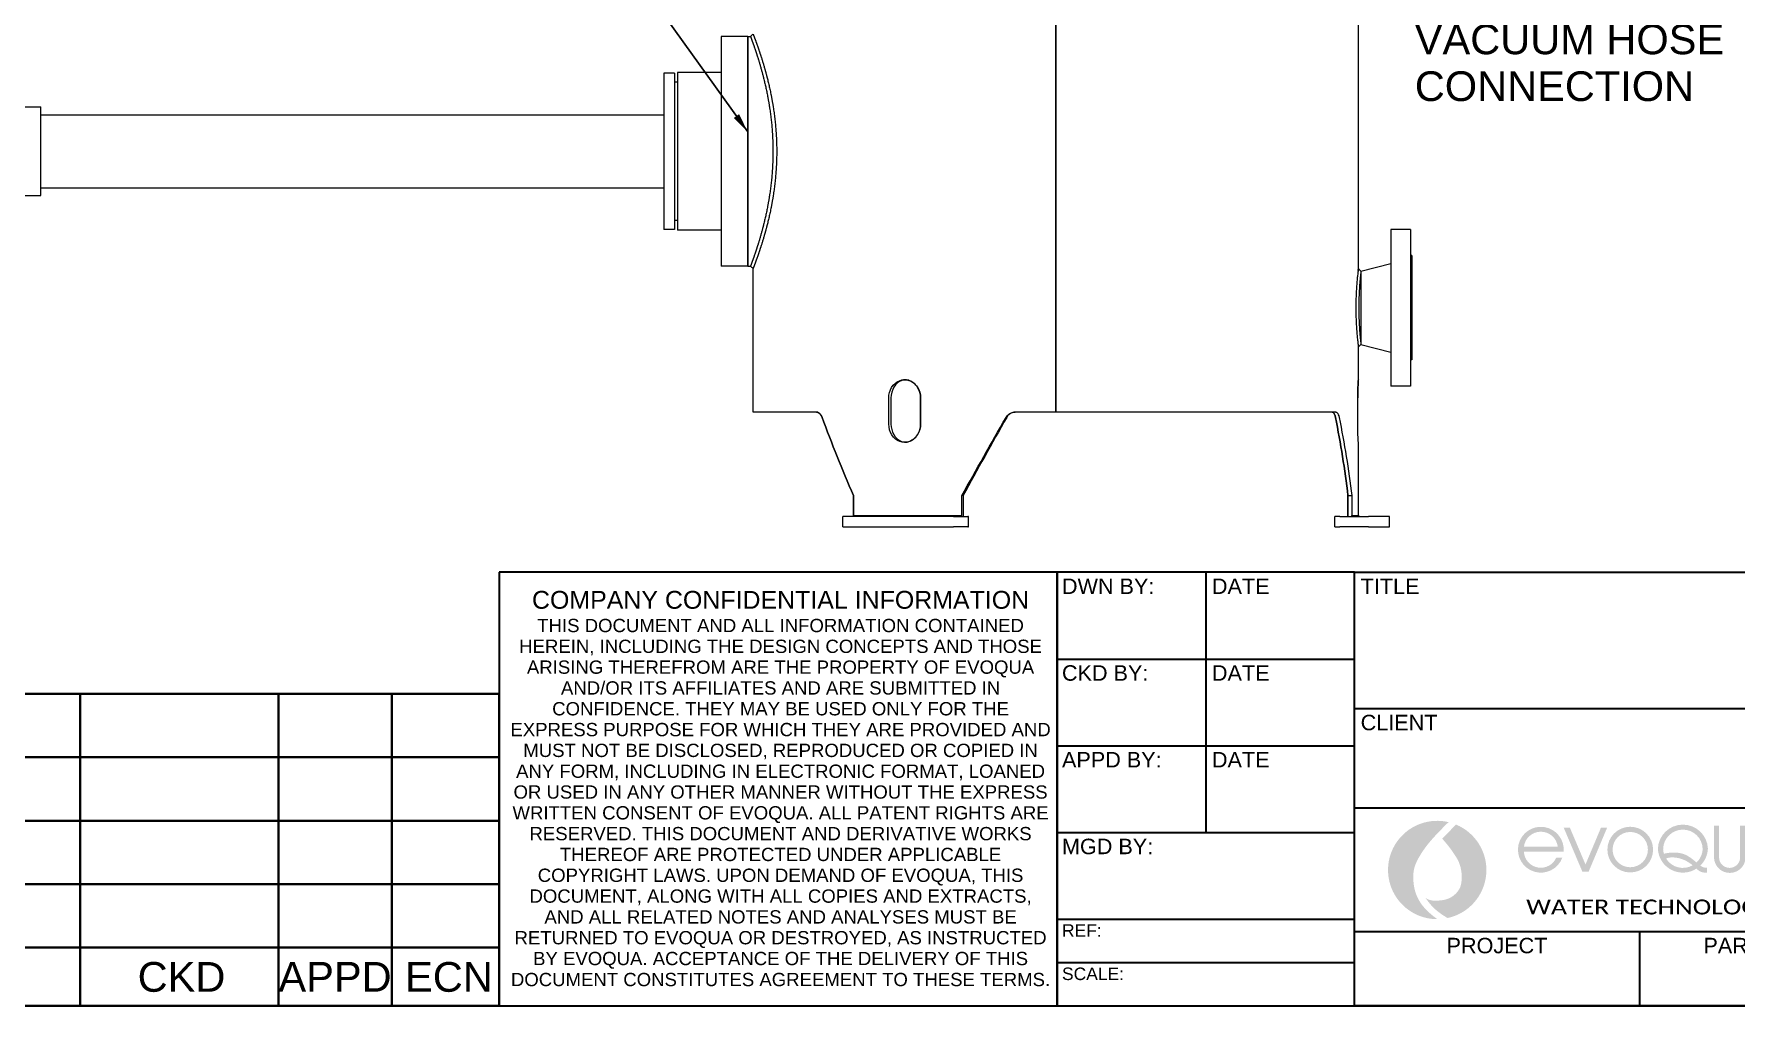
# Model space of a CAD drawing. Header units: inches. Extents: x 12 to 318, y 5 to 204.
# Drawn here: x 194.4 to 276, y 4.7 to 51.3 of the extents above; entities that cross this region are included whole.
import ezdxf
from ezdxf.enums import TextEntityAlignment as Align

# ---------------------------------------------------------------- set-up
doc = ezdxf.new("R2010")
doc.units = ezdxf.units.IN
doc.header["$LTSCALE"] = 9.5
doc.header["$MEASUREMENT"] = 0
doc.layers.get('0').update_dxf_attribs({"lineweight": 25})
for name, color, linetype, lineweight in [('Border', 7, 'Continuous', 35), ('Hatch', 7, 'Continuous', 18), ('Symbol', 7, 'Continuous', 25), ('Symbol (ANSI)', 7, 'Continuous', 25), ('Title', 7, 'Continuous', 35), ('Visible', 7, 'Continuous', 18)]:
    doc.layers.add(name, color=color, linetype=linetype, lineweight=lineweight)
doc.styles.add('MEMCOR Medium', font='arial.ttf')
doc.styles.get("Standard").update_dxf_attribs({"font": 'arial.ttf'})
doc.styles.add('Standard A-B-C', font='arial.ttf')
doc.styles.add('Standard D-E', font='arial.ttf')
doc.dimstyles.new('in [mm] D-E NeptuneBenson$7', dxfattribs={"dimscale": 9.5, "dimtxt": 0.1500000059604645, "dimasz": 0.09842519462108612, "dimexe": 0.125, "dimexo": 0.063, "dimgap": 0.03149606299212598, "dimtad": 0, "dimtih": 1, "dimtoh": 1, "dimdec": 4, "dimzin": 3, "dimdsep": 46, "dimlunit": 5, "dimtxsty": 'Standard D-E', "dimcen": 0.09, "dimdle": 0.3937007874015748, "dimclrd": 256, "dimclre": 256, "dimclrt": 256, "dimadec": 1, "dimazin": 1, "dimtfac": 1, "dimtofl": 0, "dimtmove": 0, "dimatfit": 3, "dimfxl": 1, "dimfrac": 1, "dimtolj": 1, "dimtzin": 4, "dimlwd": -1, "dimlwe": -1, "dimarcsym": 0})

# ---------------------------------------------------------------- blocks, each defined once
blk = doc.blocks.new('Borders 22x34_D')
at = {"layer": 'Border'}
blk.add_line((1.25, 0.4999999999999998), (33.5, 0.4999999999999999), dxfattribs=at)
blk = doc.blocks.new('Title Blocks D-E')
at = {"layer": 'Hatch'}
h = blk.add_hatch(color=256, dxfattribs=at)
edge = h.paths.add_edge_path()
edge.add_arc((19.98189101367876, 9.943906092784042), 0.2480719103066371, 76.67904422196989, 270.1894755167525)
edge.add_spline(control_points=[(19.98271137895041, 9.695835538940974), (19.95345309105183, 9.716895074018595), (19.90706101172811, 9.757582681646385), (19.87700493049096, 9.809075822364122), (19.86340140199017, 9.859645821546861), (19.85905807307129, 9.913599619973075), (19.86446310478937, 9.954909505000881), (19.8816433844362, 9.996605463722519), (19.91586083952322, 10.05094746716277), (19.94824109578481, 10.09215870240479), (19.99280924253348, 10.13969271243175), (20.03904818574205, 10.18530354588766)], knot_values=[1, 1, 1, 1, 1, 2, 3, 4, 5, 6, 7, 8, 9, 9, 9, 9, 9], degree=4, periodic=0)
h = blk.add_hatch(color=256, dxfattribs=at)
edge = h.paths.add_edge_path()
edge.add_line((20.07652725733046, 10.17321735301929), (20.00727756033102, 10.10174476056733))
edge.add_spline(control_points=[(20.00727756033102, 10.10174476056733), (20.03914590152676, 10.06589463365678), (20.06205326464902, 10.03231709591344), (20.07977724453722, 10.00633734431644), (20.09291840155609, 9.982728954174325), (20.10645438168407, 9.938139373098876), (20.10645438168407, 9.885254681356948), (20.0973312580813, 9.844655972069827), (20.06500654201578, 9.813293603220147), (20.03456712345327, 9.793429472069839), (19.98866453348985, 9.788065841916373), (19.94298954232558, 9.788065841916373), (19.92328802309256, 9.80336153764499)], knot_values=[1, 1, 1, 1, 1, 2, 3, 4, 5, 6, 7, 8, 9, 10, 10, 10, 10, 10], degree=4, periodic=0)
edge.add_spline(control_points=[(19.92328802309256, 9.80336153764499), (19.94541699423018, 9.76971769391496), (19.96808223500112, 9.745075690320038), (19.99617440364807, 9.723795472653753), (20.03456712345327, 9.701491365215341)], knot_values=[1, 1, 1, 1, 1, 2, 2, 2, 2, 2], degree=4, periodic=0)
edge.add_arc((19.98189101367876, 9.943906092784042), 0.248071910306636, 282.2596405573036, 427.574169988247)
h = blk.add_hatch(color=256, dxfattribs=at)
edge = h.paths.add_edge_path(flags=0)
edge.add_arc((20.50451582386743, 10.0511933714257), 0.08593673129867534, 6.776661522110381, 173.2233384778896)
edge.add_line((20.41917947616973, 10.06133386194242), (20.58985217156513, 10.06133386194242))
edge = h.paths.add_edge_path()
edge.add_arc((20.50465952519584, 10.04614204808804), 0.1155461320437756, 354.8678353908406, 699.9288679324424)
edge.add_line((20.61318822665002, 10.00648817575572), (20.58256276585194, 10.00648817575572))
edge.add_arc((20.50435126089575, 10.04054076796844), 0.0853030980909805, 183.1818174345895, 336.47212022216326, ccw=False)
edge.add_line((20.41917966361967, 10.035806049248), (20.61974243338927, 10.035806049248))
blk.add_hatch(color=256, dxfattribs=at).paths.add_polyline_path([(20.83882920677774, 10.1574384630601), (20.74579721742829, 9.936036758994819), (20.71370478699376, 9.936036758994819), (20.61974243338927, 10.1574384630601), (20.65090274812042, 10.1574384630601), (20.72975100221102, 9.971649823795975), (20.80781854366126, 10.1574384630601)])
h = blk.add_hatch(color=256, dxfattribs=at)
edge = h.paths.add_edge_path(flags=0)
edge.add_arc((20.95540742271109, 10.04673761102746), 0.08898218991667346, 0, 360)
edge = h.paths.add_edge_path()
edge.add_arc((20.95540742271109, 10.04673761102746), 0.1152627050413219, 0, 360)
h = blk.add_hatch(color=256, dxfattribs=at)
edge = h.paths.add_edge_path(flags=0)
edge.add_spline(control_points=[(21.28965365755471, 9.98179292378984), (21.28703241586095, 9.983963055464308), (21.27929868501237, 9.99042403830512), (21.26621666323003, 10.00148305775575), (21.24874244271965, 10.01314764377143), (21.21811683598544, 10.03074535794635), (21.17310424011757, 10.03358443398824), (21.14717791512313, 10.03074535794635), (21.12528978030135, 10.02579253233809)], knot_values=[-5.52597164909316, -5.52597164909316, -5.52597164909316, -5.52597164909316, -5.52597164909316, -5, -4, -3, -2, -1, -1, -1, -1, -1], degree=4, periodic=0)
edge.add_arc((21.2209285947543, 10.05406190907489), 0.09972933616068584, 182.5887102984282, 196.466876723726, ccw=False)
edge.add_arc((21.22092859475428, 10.04792371726015), 0.09964095679554646, 0.9395147463749254, 179.0604852533602, ccw=False)
edge.add_arc((21.2209285947543, 10.05406190907489), 0.09972933616068579, 313.56015868189434, 357.4112897013063, ccw=False)
edge = h.paths.add_edge_path(flags=0)
edge.add_spline(control_points=[(21.13623384771224, 10.00140509266396), (21.14717791512313, 10.00653126271307), (21.16403102746299, 10.00775959704101), (21.18778228260108, 10.00775959704101), (21.22362858241822, 9.997574353673063), (21.24871627221788, 9.983693987986738), (21.26100620248021, 9.974763794409442), (21.26795225583187, 9.96919300850959), (21.27019188039856, 9.967349342635039)], knot_values=[-5.475496917830196, -5.475496917830196, -5.475496917830196, -5.475496917830196, -5.475496917830196, -4.475496917830196, -3.475496917830196, -2.475496917830196, -1.475496917830196, -1, -1, -1, -1, -1], degree=4, periodic=0)
edge.add_arc((21.2209285947543, 10.05406190907489), 0.09972933616068583, 211.8702374822789, 299.6018442750251, ccw=False)
edge = h.paths.add_edge_path()
edge.add_line((21.34298238841649, 9.955344151221507), (21.34298238841649, 9.930594838847103))
edge.add_spline(control_points=[(21.34298238841649, 9.930594838847103), (21.32558160767466, 9.930594838847103), (21.3124251213407, 9.931839985738108), (21.30160919742674, 9.939822479466438), (21.29240971520882, 9.947892082317136), (21.28922983792888, 9.950733973171527)], knot_values=[6.426385496155728, 6.426385496155728, 6.426385496155728, 6.426385496155728, 6.426385496155728, 7.426385496155728, 8, 8, 8, 8, 8], degree=4, periodic=0)
edge.add_arc((21.22080332029925, 10.05690955693937), 0.1263148562258648, 183.1672639838756, 302.80039011630686, ccw=False)
edge.add_arc((21.22092859475428, 10.04648217173905), 0.1262942701338117, 2.941242516077807, 178.4353925870931, ccw=False)
edge.add_arc((21.22080332029925, 10.05690955693937), 0.1263148562258648, 314.2285574218731, 358.2093711192952, ccw=False)
edge.add_spline(control_points=[(21.30891075433669, 9.966396999961352), (21.31059179566335, 9.965135118110556), (21.31622790101721, 9.961063967666211), (21.32196975317009, 9.957773353566468), (21.33082036812931, 9.95499168933311), (21.34298238841649, 9.955344151221507)], knot_values=[6.585199874805888, 6.585199874805888, 6.585199874805888, 6.585199874805888, 6.585199874805888, 7, 8, 8, 8, 8, 8], degree=4, periodic=0)
h = blk.add_hatch(color=256, dxfattribs=at)
edge = h.paths.add_edge_path()
edge.add_arc((21.45740204549791, 10.00880344364932), 0.0797103534870232, 180, 360)
edge.add_line((21.53711239898493, 10.00880344364932), (21.53711239898493, 10.16800607434183))
edge.add_line((21.53711239898493, 10.16800607434183), (21.50965984869046, 10.16800607434183))
edge.add_line((21.50965984869046, 10.16800607434183), (21.50965984869046, 10.00769037620621))
edge.add_arc((21.45647626523377, 10.00769037620621), 0.05318358345669146, -180, 0, ccw=False)
edge.add_line((21.40329268177708, 10.00769037620621), (21.40329268177708, 10.16800607434183))
edge.add_line((21.40329268177708, 10.16800607434183), (21.37769169201088, 10.16800607434183))
edge.add_line((21.37769169201088, 10.16800607434183), (21.37769169201088, 10.00880344364932))
at = {"layer": 'Title'}
for p, q in [((18.06458223216816, 11.4454762342088), (15.25208223216816, 11.4454762342088)), ((15.25208223216816, 11.4454762342088), (15.25208223216816, 9.257976234208797)), ((19.56458223216816, 11.4454762342088), (18.06458223216816, 11.4454762342088)), ((18.06458223216816, 11.4454762342088), (18.06458223216816, 9.257976234208797)), ((18.06458223216816, 9.257976234208797), (18.06458223216816, 11.4454762342088)), ((18.81458223216816, 11.4454762342088), (18.81458223216816, 10.1329762342088)), ((19.56458223216816, 11.4454762342088), (25.75208223216816, 11.4454762342088)), ((19.56458223216816, 9.257976234208797), (19.56458223216816, 11.4454762342088)), ((19.56458223216816, 9.257976234208797), (19.56458223216816, 11.4454762342088)), ((18.06458223216816, 11.0079762342088), (19.56458223216816, 11.0079762342088)), ((19.56458223216816, 10.7579762342088), (25.75208223216816, 10.7579762342088)), ((18.06458223216816, 10.5704762342088), (19.56458223216816, 10.5704762342088)), ((19.56458223216816, 10.2579762342088), (25.75208223216816, 10.2579762342088)), ((18.06458223216816, 10.1329762342088), (19.56458223216816, 10.1329762342088)), ((18.06458223216816, 9.695476234208797), (19.56458223216816, 9.695476234208797)), ((19.56458223216816, 9.632976234208797), (25.75208223216816, 9.632976234208797)), ((21.00208223216816, 9.632976234208797), (21.00208223216816, 9.257976234208797)), ((18.06458223216816, 9.476726234208797), (19.56458223216816, 9.476726234208797)), ((15.25208223216816, 9.257976234208797), (18.06458223216816, 9.257976234208797)), ((18.06458223216816, 9.257976234208797), (19.56458223216816, 9.257976234208797)), ((25.75208223216816, 9.257976234208797), (19.56458223216816, 9.257976234208797))]:
    blk.add_line(p, q, dxfattribs=at)
at = {"layer": 'Title', "insert": (16.67048464356042, 11.3517262342088), "char_height": 0.06000000074153809, "width": 2.725909075399083, "attachment_point": 2, "line_spacing_factor": 0.7571007013320923, "style": 'Standard A-B-C'}
blk.add_mtext('\\pxsm0.94;\\fArial|b0|i0;{\\H0.0900;COMPANY CONFIDENTIAL INFORMATION\\P}\\fArial|b0|i0;{\\H0.0670;THIS DOCUMENT AND ALL INFORMATION CONTAINED HEREIN, INCLUDING THE DESIGN CONCEPTS AND THOSE ARISING THEREFROM ARE THE PROPERTY OF EVOQUA AND/OR ITS AFFILIATES AND ARE SUBMITTED IN CONFIDENCE. THEY MAY BE USED ONLY FOR THE EXPRESS PURPOSE FOR WHICH THEY ARE PROVIDED AND MUST NOT BE DISCLOSED, REPRODUCED OR COPIED IN ANY FORM, INCLUDING IN ELECTRONIC FORMAT, LOANED OR USED IN ANY OTHER MANNER WITHOUT THE EXPRESS WRITTEN CONSENT OF EVOQUA. ALL PATENT RIGHTS ARE RESERVED. THIS DOCUMENT AND DERIVATIVE WORKS THEREOF ARE PROTECTED UNDER APPLICABLE COPYRIGHT LAWS. UPON DEMAND OF EVOQUA, THIS DOCUMENT, ALONG WITH ALL COPIES AND EXTRACTS, AND ALL RELATED NOTES AND ANALYSES MUST BE RETURNED TO EVOQUA OR DESTROYED, AS INSTRUCTED BY EVOQUA. ACCEPTANCE OF THE DELIVERY OF THIS DOCUMENT CONSTITUTES AGREEMENT TO THESE TERMS}\\fArial|b0|i0;{\\H0.0680;.}', dxfattribs=at)
at = {"layer": 'Title'}
for s, insert, char_height, attachment_point, style in [('\\fArial|b0|i0;{\\H0.0780;DWN BY:}', (18.08958223216816, 11.4142262342088), 0.07799999920401986, 1, 'Standard A-B-C'), ('\\fArial|b0|i0;{\\H0.0780;DATE}', (18.84583223216816, 11.4142262342088), 0.07799999920401986, 1, 'Standard A-B-C'), ('\\fArial|b0|i0;{\\H0.0780;TITLE}', (19.59583223216816, 11.4142262342088), 0.07799999920401986, 1, 'Standard A-B-C'), ('\\fArial|b0|i0;{\\H0.0780;CKD BY:}', (18.08958223216816, 10.9767262342088), 0.07799999920401986, 1, 'Standard A-B-C'), ('\\fArial|b0|i0;{\\H0.0780;DATE}', (18.84583223216816, 10.9767262342088), 0.07799999920401986, 1, 'Standard A-B-C'), ('\\fArial|b0|i0;{\\H0.0780;CLIENT}', (19.59583223216816, 10.7267262342088), 0.07799999920401986, 1, 'Standard A-B-C'), ('\\fArial|b0|i0;{\\H0.0780;DATE}', (18.84583223216816, 10.5392262342088), 0.07799999920401986, 1, 'Standard A-B-C'), ('\\fArial|b0|i0;{\\H0.0780;MGD BY:}', (18.08958223216816, 10.1017262342088), 0.07799999920401986, 1, 'Standard A-B-C'), ('\\fCalibri|b0|i0;\\W1.20;{\\H0.0750;WATER TECHNOLOGIES}', (21.77234922199468, 9.794773761189376), 0.07500000239357234, 3, 'Standard D-E'), ('\\fArial|b0|i0;{\\H0.0630;REF:}', (18.08958223216816, 9.670476234208797), 0.06299999755198561, 1, 'Standard A-B-C'), ('\\fArial|b0|i0;{\\H0.0780;PROJECT}', (20.28333223216816, 9.6017262342088), 0.07799999920401986, 2, 'Standard A-B-C'), ('\\fArial|b0|i0;{\\H0.0780;PART NUMBER}', (21.72083223216816, 9.6017262342088), 0.07799999920401986, 2, 'Standard A-B-C'), ('\\fArial|b0|i0;{\\H0.0630;SCALE:}', (18.08958223216816, 9.451726234208797), 0.06299999755198561, 1, 'Standard A-B-C')]:
    blk.add_mtext(s, dxfattribs=dict(at, insert=insert, char_height=char_height, attachment_point=attachment_point, style=style))
at = {"layer": 'Title', "insert": (18.08958223216816, 10.5392262342088), "char_height": 0.07799999920401986, "attachment_point": 1, "line_spacing_factor": 3.028467655181885, "style": 'Standard A-B-C'}
blk.add_mtext('\\fArial|b0|i0;{\\H0.0780;APPD BY:\\P}', dxfattribs=at)
at = {"layer": 'Title', "lineweight": 30, "flags": 63}
for tag, height, p in [('CREATION_DATE', 0.09399999783733698, (19.18958223216816, 11.1407762342088)), ('DESIGNER', 0.09399999783733698, (18.43958223216816, 11.1407762342088)), ('CHECKED_DATE', 0.09399999783733698, (19.18958223216816, 10.7032762342088)), ('CHECKED_BY', 0.09399999783733698, (18.43958223216816, 10.7032762342088)), ('ENG_APPROVED_BY', 0.09399999783733698, (18.43958223216816, 10.2657762342088)), ('ENG_APPROVAL_DATE', 0.09399999783733698, (19.18958223216816, 10.2657762342088)), ('MANAGER', 0.09399999783733698, (18.81458223216816, 9.828276234208797)), ('PROJECT', 0.1200000014830762, (20.28333223216816, 9.376776234208798)), ('PART_NUMBER', 0.1200000014830762, (21.72083223216816, 9.376776234208798)), ('@DMS_Reference', 0.1200000014830762, (23.31458223216816, 9.376776234208798)), ('Sheet_Number', 0.1200000014830762, (24.50208223216816, 9.376776234208798)), ('REVISION_NUMBER', 0.1200000014830762, (25.56458223216816, 9.376776234208798)), ('Number_of_sheets', 0.12466666970666, (25.06458223216816, 9.376776234208798))]:
    blk.add_attdef(tag, text='', height=height, dxfattribs=at).set_placement(p, align=Align.MIDDLE_CENTER)
for tag, p in [('!Reference', (18.87708223216816, 9.526726234208796)), ('Scale_1', (18.87708223216816, 9.307976234208798))]:
    blk.add_attdef(tag, text='', height=0.07799999920401986, dxfattribs=at).set_placement(p, align=Align.BOTTOM_CENTER)
blk = doc.blocks.new('REVISION HISTORY')
at = {"layer": 'Symbol', "lineweight": 40}
for p, q in [((12.0175707732559, 2.074655538904385), (22.81200683154063, 2.074655538904385)), ((20.69859214072695, 2.074655538904385), (20.69859214072695, 0.7941311077808768)), ((21.69859214072695, 2.074655538904385), (21.69859214072695, 0.7941311077808768)), ((22.26943821399773, 2.074655538904385), (22.26943821399773, 0.7941311077808768)), ((22.81200683154063, 2.074655538904385), (22.81200683154063, 0.7941311077808768)), ((12.0175707732559, 1.754524431123508), (22.81200683154063, 1.754524431123508)), ((12.0175707732559, 1.434393323342631), (22.81200683154063, 1.434393323342631)), ((12.0175707732559, 1.114262215561754), (22.81200683154063, 1.114262215561754)), ((12.0175707732559, 0.7941311077808768), (22.81200683154063, 0.7941311077808768)), ((20.69859214072695, 0.4999999999999998), (20.69859214072695, 0.7941311077808768)), ((21.69859214072695, 0.4999999999999998), (21.69859214072695, 0.7941311077808768)), ((22.26943821399773, 0.4999999999999998), (22.26943821399773, 0.7941311077808768)), ((22.81200683154063, 0.4999999999999998), (22.81200683154063, 0.7941311077808768)), ((12.0175707732559, 0.4999999999999998), (22.81200683154063, 0.4999999999999998))]:
    blk.add_line(p, q, dxfattribs=at)
at = {"layer": 'Symbol', "char_height": 0.1500000047871447, "attachment_point": 7, "style": 'MEMCOR Medium'}
for s, insert in [('CKD', (20.98822786025928, 0.5694931424802211)), ('APPD', (21.69835214010489, 0.572065551496866)), ('ECN', (22.33683825909716, 0.5694931424802211))]:
    blk.add_mtext(s, dxfattribs=dict(at, insert=insert))

msp = doc.modelspace()

# ---------------------------------------------------------------- linework, layer by layer
at = {"layer": 'Visible'}
for p, q in [((257.869596606765, 40.08089050553316), (257.869596606765, 82.31631321412537)), ((243.3695953414058, 33.20631321412429), (243.3695953414058, 57.56631321412507)), ((243.3695978721332, 57.56631321412508), (243.3695978721332, 33.20631321412429)), ((227.3383466067653, 51.20631321412436), (227.3383466067653, 40.20631321412438)), ((228.6195966067653, 51.20631321412436), (227.3383466067653, 51.20631321412436)), ((228.6195966067653, 40.20631321412436), (228.6195966067653, 51.20631321412429)), ((228.6195966067653, 51.20631321412429), (228.7485691902513, 51.20631321412429)), ((228.6195966067653, 51.20631321412436), (228.6195966067653, 40.20631321412438)), ((224.6020966067653, 49.45081321412437), (224.6020966067653, 41.96181321412437)), ((225.1020966067653, 49.45081321412437), (224.6020966067653, 49.45081321412437)), ((225.1020966067653, 49.45081321412437), (225.1020966067653, 41.96181321412437)), ((225.2445966067653, 49.01881321412436), (225.1020966067653, 49.01881321412436)), ((225.2445966067653, 49.48756321412437), (225.2445966067653, 41.92506321412437)), ((227.3383466067653, 49.48756321412437), (225.2445966067653, 49.48756321412437)), ((193.6820966067653, 47.83131321412436), (194.7445966067653, 47.83131321412436)), ((194.7445966067653, 43.58131321412438), (194.7445966067653, 47.83131321412436)), ((194.7445966067653, 47.45631321412437), (224.6020966067654, 47.45631321412437)), ((193.6820966067653, 43.58131321412437), (194.7445966067653, 43.58131321412437)), ((194.7445966067653, 43.95631321412438), (224.6020966067654, 43.95631321412438)), ((225.1020966067653, 41.96181321412438), (224.6020966067653, 41.96181321412438)), ((225.2445966067653, 42.39381321412437), (225.1020966067653, 42.39381321412437)), ((227.3383466067653, 41.92506321412437), (225.2445966067653, 41.92506321412437)), ((259.4320966067652, 41.95631321412448), (259.4320966067653, 34.45631321412451)), ((260.3720966067652, 41.95631321412449), (259.4320966067652, 41.95631321412448)), ((260.3720966067652, 41.95631321412449), (260.3720966067653, 34.45631321412452)), ((228.6195966067653, 40.20631321412438), (227.3383466067653, 40.20631321412438)), ((228.6195966067653, 40.20631321412436), (228.7485691902514, 40.20631321412436)), ((228.8695966067653, 33.20631321412417), (228.8695966067653, 40.08539606241241)), ((257.9942074610447, 39.95973006965229), (259.4320966067652, 40.33131321412449)), ((260.4320966067652, 40.70631321412449), (260.3720966067652, 40.70631321412449)), ((260.4320966067652, 40.70631321412449), (260.4320966067652, 35.70631321412452)), ((257.9809854956542, 39.84214408045386), (257.9809854956543, 36.57048234779481)), ((257.869596606765, 34.7613130829615), (257.869596606765, 36.33173592271621)), ((257.9942074610447, 36.45289635859668), (259.4320966067652, 36.08131321412451)), ((260.4320966067652, 35.70631321412452), (260.3720966067652, 35.70631321412452)), ((260.3720966067652, 34.45631321412452), (259.4320966067652, 34.45631321412451)), ((235.373908506143, 32.63631321412419), (235.373908506143, 33.88631321412422)), ((235.4773010382462, 33.88631321412423), (235.4773010382462, 32.63631321412419)), ((236.897769958232, 32.63631321412378), (236.897769958232, 33.88631321412425)), ((236.8985577079536, 33.88631321412424), (236.8985577079537, 32.63631321412424)), ((257.8428902357335, 32.63631321412441), (257.8428902357335, 33.8863132141244)), ((231.9047977769558, 33.20631321412419), (228.8695966067653, 33.20631321412417)), ((243.3695953414058, 33.20631321412429), (241.4214276908672, 33.20631321412427)), ((243.3695953468147, 33.20631321412424), (243.3695978721332, 33.20631321412424)), ((256.7888082214418, 33.20631321412442), (243.3695978721332, 33.20631321412429)), ((257.869596606765, 28.25631321412473), (257.869596606765, 31.76131334528733)), ((233.6823347089386, 28.25048049468055), (233.6823347089386, 29.20631321412419)), ((233.6829897318377, 29.20631321412419), (233.6823347089386, 29.20631321412419)), ((233.6829897318441, 29.20631321412417), (233.6829897318441, 28.25146133454042)), ((238.9339625377112, 29.20631321412422), (238.8758537787909, 29.20631321412421)), ((238.8758537787909, 28.20631321412421), (238.8758537787909, 29.20631321412421)), ((238.9339625377112, 29.20631321412422), (238.9339625377112, 28.20631321412421)), ((257.372806405486, 29.2063132141244), (257.372806405486, 28.20631321412439)), ((257.3730032089531, 28.20631321412439), (257.3730032089531, 29.2063132141244)), ((257.3730032089531, 29.2063132141244), (257.5564539470624, 29.2063132141244)), ((257.5564539470624, 29.2063132141244), (257.5564539470624, 28.20631321412439)), ((233.4131876531912, 28.20631321412436), (233.1754781365015, 28.20631321412436)), ((233.1754781365015, 27.70631321412436), (233.1754781365015, 28.20631321412436)), ((237.6043498311647, 28.20631321412436), (233.4131876531912, 28.20631321412436)), ((233.6862299062715, 28.25631321412442), (233.6528389866146, 28.2063132141244)), ((233.6862299062715, 28.25631321412441), (238.8645261350865, 28.25631321412441)), ((238.4721115063705, 28.20631321412436), (237.6043498311647, 28.20631321412436)), ((238.4721115063705, 28.20631321412436), (238.8745423385669, 28.20631321412436)), ((238.8489914093221, 28.20631321412438), (238.8645261350865, 28.2563132141244)), ((238.8645261350865, 28.2563132141244), (238.8645261350865, 28.20631321412447)), ((238.8758537787909, 28.2063132141242), (238.8745423385669, 28.2063132141242)), ((238.8778743289746, 28.2063132141242), (238.8758537787909, 28.2063132141242)), ((238.8778743290432, 28.20631321412436), (239.1581108866635, 28.20631321412435)), ((239.1916045357173, 28.20631321412435), (239.1581108866635, 28.20631321412435)), ((239.1916045357173, 27.70631321412435), (239.1916045357173, 28.20631321412435)), ((256.9887204696839, 28.20631321412438), (256.7387204696838, 28.20631321412438)), ((256.7387204696839, 27.70631321412439), (256.7387204696839, 28.20631321412438)), ((256.9887204696839, 28.20631321412438), (258.3607192302705, 28.2063132141244)), ((257.5580337789454, 28.25631321412461), (257.6069594243667, 28.20631321412451)), ((257.5580337789454, 28.20631321412451), (257.5580337789454, 28.25631321412461)), ((257.5580337789455, 28.25631321412461), (257.8695966067651, 28.25631321412462)), ((257.869596606765, 28.25631321412462), (257.919596606765, 28.20631321412452)), ((259.0912523359484, 28.2063132141244), (258.3607192302704, 28.2063132141244)), ((259.368720469683, 28.20631321412441), (259.0912523359484, 28.2063132141244)), ((259.368720469683, 27.70631321412441), (259.368720469683, 28.20631321412441)), ((233.1754781365015, 27.70631321412436), (233.4131876531912, 27.70631321412436)), ((233.4131876531912, 27.70631321412436), (237.6043498311647, 27.70631321412437)), ((237.6043498311647, 27.70631321412437), (238.4721115063705, 27.70631321412436)), ((239.1581108866634, 27.70631321412435), (238.4721115063705, 27.70631321412436)), ((239.1581108866635, 27.70631321412435), (239.1916045357173, 27.70631321412435)), ((256.7387204696839, 27.70631321412439), (256.9887204696839, 27.70631321412439)), ((258.3607192302705, 27.7063132141244), (256.9887204696839, 27.70631321412439)), ((258.3607192302704, 27.7063132141244), (259.0912523359484, 27.70631321412441)), ((259.0912523359484, 27.70631321412441), (259.368720469683, 27.70631321412441))]:
    msp.add_line(p, q, dxfattribs=at)
for points in [[(228.7485691902515, 51.20631321412432), (228.7889069493289, 51.24662346659581), (228.8292588464842, 51.28692011459355), (228.8695966067652, 51.32723036583623)], [(228.8695966067652, 40.08539606241241), (228.8292588464842, 40.12570631365509), (228.7889069493289, 40.16600296165283), (228.7485691902515, 40.20631321412434)], [(257.869596606765, 40.08089050553293), (257.911129898347, 40.04050012245372), (257.952674166115, 40.00012045705736), (257.9942074610446, 39.95973006965227)], [(257.9942074610446, 36.4528963585967), (257.9526740423913, 36.4125060868973), (257.9111300214942, 36.37212619049869), (257.869596606765, 36.33173592271601)], [(233.6823347089385, 29.20631321412419), (233.1418619917713, 30.4563132141242), (232.6379260508766, 31.7063132141242), (232.1761982529013, 32.95631321412421)], [(232.1767578467161, 32.95631321412418), (232.6385196847733, 31.70631321412418), (233.1424875551444, 30.45631321412418), (233.6829897318441, 29.20631321412417)], [(238.8758537787909, 29.20631321412421), (239.5664519353598, 30.45631321412423), (240.2739908376954, 31.70631321412424), (240.9905077425079, 32.95631321412426)], [(241.0212718386844, 32.95631321412425), (240.3140202385418, 31.70631321412424), (239.6156305459562, 30.45631321412424), (238.9339625377112, 29.20631321412423)], [(256.7719118558618, 32.95631321412443), (257.0235086362401, 31.70631321412442), (257.2245610435633, 30.45631321412441), (257.372806405486, 29.2063132141244)], [(257.3730032089531, 29.2063132141244), (257.2248045042915, 30.4563132141244), (257.0237980116565, 31.70631321412441), (256.7722458866629, 32.95631321412441)], [(256.9478264391367, 32.95631321412441), (257.2026740075884, 31.70631321412441), (257.406313773847, 30.4563132141244), (257.5564539470624, 29.2063132141244)]]:
    msp.add_open_spline(points, degree=3, dxfattribs=at)
for points, knots in [([(228.7485691902515, 51.20631321412431), (228.7485691902516, 51.20631321412431), (228.7613738793735, 51.17257438300951), (228.8135048257417, 51.03169093319356), (228.8527985202919, 50.92458730338732), (228.9516772483187, 50.64284600434613), (229.0112696375135, 50.46798449335543), (229.1397239647995, 50.06535386725488), (229.2084730599299, 49.83755407734961), (229.3421613918599, 49.35305886664487), (229.4119377534519, 49.07923158271279), (229.5440926143665, 48.48208306772757), (229.6063379164465, 48.15875850876976), (229.7106296256925, 47.48242440071804), (229.7526413715419, 47.12881076151962), (229.808596990571, 46.41535479329467), (229.8224772556115, 46.05549877658698), (229.8224772556115, 45.35712765166166), (229.808596990571, 44.99727163495398), (229.7526413715419, 44.28381566672901), (229.7106296256925, 43.93020202753061), (229.6063379164465, 43.25386791947888), (229.5440926143665, 42.93054336052107), (229.4119377534519, 42.33339484553585), (229.3421613918599, 42.05956756160376), (229.2084730599299, 41.57507235089903), (229.1397239647995, 41.34727256099377), (229.0112696375135, 40.94464193489321), (228.9516772483187, 40.76978042390251), (228.8527985202919, 40.48803912486132), (228.8135048257417, 40.38093549505508), (228.7613738793791, 40.24005204525415), (228.7485691902571, 40.20631321413872), (228.7485691902515, 40.20631321412433)], [21.27809189646734, 21.27809189646734, 21.27809189646757, 21.27809189646757, 23.93682088461898, 23.93682088461898, 26.59554987277038, 26.59554987277038, 29.25427886092179, 29.25427886092179, 31.9130078490732, 31.9130078490732, 34.57380183503867, 34.57380183503867, 37.23459582100415, 37.23459582100415, 39.89538980696963, 39.89538980696963, 42.5561837929351, 42.5561837929351, 45.21697777890058, 45.21697777890058, 47.87777176486606, 47.87777176486606, 50.53856575083154, 50.53856575083154, 53.19935973679702, 53.19935973679702, 55.85808872494843, 55.85808872494843, 58.51681771309984, 58.51681771309984, 61.17554670125125, 61.17554670125125, 63.83427568883552, 63.83427568883552, 63.83427568940266, 63.83427568940266]), ([(228.8695966067652, 51.32723036583624), (228.8695966067654, 51.32723036583624), (228.8830990057463, 51.29270365257112), (228.9380530797686, 51.14860996805338), (228.9794705030308, 51.03908554727564), (229.0836981795354, 50.7510753379707), (229.1465174096253, 50.57236067996707), (229.2819625160134, 50.16095914389079), (229.3544706372432, 49.92824074920032), (229.4955292502069, 49.43334428563234), (229.569194371029, 49.15362746381115), (229.7088037930941, 48.54358901052532), (229.7746078646481, 48.21326285273388), (229.8849307569508, 47.52215565055641), (229.9294114196757, 47.16075300970019), (229.9886793659685, 46.4314086793275), (230.0033970581446, 46.06345222586191), (230.0033970581446, 45.34917420238673), (229.9886793659685, 44.98121774892114), (229.9294114196757, 44.25187341854845), (229.8849307569508, 43.89047077769222), (229.7746078646481, 43.19936357551476), (229.7088037930941, 42.86903741772331), (229.569194371029, 42.2589989644375), (229.4955292502069, 41.97928214261629), (229.3544706372432, 41.48438567904832), (229.2819625160134, 41.25166728435785), (229.1465174096253, 40.84026574828157), (229.0836981795354, 40.66155109027793), (228.9794705030308, 40.373540880973), (228.9380530797686, 40.26401646019526), (228.883099005752, 40.11992277569232), (228.8695966067709, 40.0853960624266), (228.8695966067652, 40.08539606241241)], [-65.28473741580785, -65.28473741580785, -65.28473741580785, -65.28473741580785, -62.56574190059764, -62.56574190059764, -59.84674638538742, -59.84674638538742, -57.1277508701772, -57.1277508701772, -54.40875535496698, -54.40875535496698, -51.68735608552656, -51.68735608552656, -48.96595681608613, -48.96595681608613, -46.24455754664569, -46.24455754664569, -43.52315827720527, -43.52315827720527, -40.80175900776484, -40.80175900776484, -38.0803597383244, -38.0803597383244, -35.35896046888396, -35.35896046888396, -32.63756119944353, -32.63756119944353, -29.91856568423331, -29.91856568423331, -27.19957016902309, -27.19957016902309, -24.48057465381287, -24.48057465381287, -21.7615791391612, -21.7615791391612, -21.76157913860266, -21.76157913860266]), ([(257.8545223122637, 39.96048330715257), (257.8536531437061, 39.95330887354346), (257.8527531341569, 39.94583118572994), (257.8461006883552, 39.89019773760496), (257.8392093076023, 39.83063172807557), (257.8244090714593, 39.69302849013086), (257.8165151117387, 39.61498236883274), (257.8012500148716, 39.44869589307788), (257.7933431316938, 39.35475319556785), (257.7784958159922, 39.15014953306437), (257.7715706030774, 39.03949347279958), (257.7600594414203, 38.80860456821677), (257.7554751396175, 38.68818532174864), (257.7493994236033, 38.44595590034628), (257.7479122236429, 38.32414353558075), (257.7479122236429, 38.20631321412447)], [23.19831917963526, 23.19831917963526, 23.19831917963526, 23.19831917963526, 23.3444230088024, 23.3444230088024, 24.2422814670053, 24.2422814670053, 25.1401399252082, 25.1401399252082, 26.03800697470502, 26.03800697470502, 26.93587402420184, 26.93587402420184, 27.83374107369866, 27.83374107369866, 28.73160812319548, 28.73160812319548, 28.73160812319548, 28.73160812319548]), ([(257.869596606765, 40.08089050553293), (257.869596606764, 40.08089050552501), (257.8681223939199, 40.06960199992468), (257.8625844152, 40.02596284040735), (257.8589837870714, 39.99734587715565), (257.8545223122637, 39.96048330715257)], [21.54870609239661, 21.54870609239661, 21.5487060927117, 21.5487060927117, 22.44656455059951, 22.44656455059951, 23.19831917963526, 23.19831917963526, 23.19831917963526, 23.19831917963526]), ([(257.9942074610446, 39.95973006965227), (257.9942074610447, 39.95973006965227), (257.9929436423422, 39.94897321513423), (257.9881450024035, 39.906921249459), (257.9849533933616, 39.87868266058958), (257.9809854956543, 39.84214408045479)], [-20.00002553869961, -20.00002553869961, -20.00002553869961, -20.00002553869961, -19.16523934871505, -19.16523934871505, -18.44501013328993, -18.44501013328993, -18.44501013328993, -18.44501013328993]), ([(257.9809854956543, 39.84214408045479), (257.9802971616161, 39.83599581872142), (257.9795856795183, 39.8296066025643), (257.9739098693784, 39.7783163176864), (257.9679566058047, 39.72270926609375), (257.9551720081212, 39.59424408899943), (257.9483535720991, 39.52137770253311), (257.9351695850767, 39.3661219159198), (257.9283415989207, 39.2784114580184), (257.9155222035556, 39.08738663052326), (257.9095439327291, 38.98407695466841), (257.8996081615154, 38.76852662634154), (257.895652047843, 38.65611229537637), (257.8904093195634, 38.42999686625854), (257.8891263043526, 38.31629375227906), (257.8891263043526, 38.20631321412447), (257.8891263043526, 38.09633267596988), (257.8904093195634, 37.98262956199041), (257.895652047843, 37.7565141328726), (257.8996081615154, 37.64409980190741), (257.9095439327291, 37.42854947358055), (257.9155222035556, 37.32523979772569), (257.9283415989207, 37.13421497023055), (257.9351695850767, 37.04650451232915), (257.9483535720991, 36.89124872571584), (257.9551720081212, 36.81838233924952), (257.9679566058047, 36.6899171621552), (257.9739098693784, 36.63431011056255), (257.9795856795183, 36.58301982568457), (257.9802971616161, 36.57663060952737), (257.9809854956543, 36.57048234779393)], [-5.152609483577328, -5.152609483577328, -5.152609483577328, -5.152609483577328, -5.028298459789877, -5.028298459789877, -4.190252631370868, -4.190252631370868, -3.352206802951859, -3.352206802951859, -2.514155102213894, -2.514155102213894, -1.676103401475929, -1.676103401475929, -0.8380517007379646, -0.8380517007379646, 0, 0, 0, 0.8380517007379638, 0.8380517007379638, 1.676103401475928, 1.676103401475928, 2.514155102213891, 2.514155102213891, 3.352206802951855, 3.352206802951855, 4.190252631370864, 4.190252631370864, 5.028298459789873, 5.028298459789873, 5.152609483578867, 5.152609483578867, 5.152609483578867, 5.152609483578867]), ([(257.7479122236429, 38.20631321412447), (257.7479122236429, 38.0884828926682), (257.7493994236033, 37.96667052790266), (257.7554751396175, 37.72444110650031), (257.7600594414203, 37.60402186003218), (257.7715706030774, 37.37313295544936), (257.7784958159922, 37.26247689518458), (257.7933431316938, 37.05787323268109), (257.8012500148716, 36.96393053517107), (257.8165151117387, 36.7976440594162), (257.8244090714593, 36.71959793811808), (257.8392093076023, 36.58199470017337), (257.8461006883552, 36.52242869064398), (257.8527531341578, 36.4667952425115), (257.8536531437078, 36.45931755469108), (257.8545223122662, 36.45214312107565)], [28.73160812319548, 28.73160812319548, 28.73160812319548, 28.73160812319548, 29.6294751726923, 29.6294751726923, 30.52734222218912, 30.52734222218912, 31.42520927168594, 31.42520927168594, 32.32307632118275, 32.32307632118275, 33.22093477938566, 33.22093477938566, 34.11879323758855, 34.11879323758855, 34.26489706689647, 34.26489706689647, 34.26489706689647, 34.26489706689647]), ([(257.8545223122662, 36.45214312107565), (257.8589837870728, 36.41528055108259), (257.8625844152004, 36.38666358783788), (257.8681223939199, 36.34302442832427), (257.869596606764, 36.33173592272394), (257.869596606765, 36.33173592271601)], [5.533288943700995, 5.533288943700995, 5.533288943700995, 5.533288943700995, 6.285043572595971, 6.285043572595971, 7.182902030483754, 7.182902030483754, 7.18290203079887, 7.18290203079887]), ([(257.9809854956543, 36.57048234779393), (257.9849361081169, 36.53410293968157), (257.9881171075749, 36.50595251497656), (257.9929334945453, 36.46373881130583), (257.9942074610447, 36.4528963585967), (257.9942074610446, 36.4528963585967)], [-8.22209581399036, -8.22209581399036, -8.22209581399036, -8.22209581399036, -7.504795368913318, -7.504795368913318, -6.666689870646927, -6.666689870646927, -6.666689870646914, -6.666689870646914]), ([(235.373908506143, 33.88631321412422), (235.373908506143, 34.0649924550675), (235.4211060908027, 34.24325969149922), (235.5079954123319, 34.38944565380104), (235.5976689255838, 34.54031584817024), (235.7294569448621, 34.65619958286346), (235.8800129710543, 34.71524537016469), (236.0258083833175, 34.77242411697218), (236.1885619299437, 34.77612553081962), (236.3393547219488, 34.72569278854689), (236.4975332017633, 34.67278989843189), (236.6415677936227, 34.56042795430451), (236.7420105182489, 34.41043028857704), (236.8424532428751, 34.26043262284956), (236.8985577079536, 34.07363332562423), (236.8985577079536, 33.88631321412424)], [-3.141592653589792, -3.141592653589792, -3.141592653589792, -3.141592653589792, -2.52897811321286, -2.52897811321286, -2.52897811321286, -1.896733584909645, -1.896733584909645, -1.896733584909645, -1.284480764571366, -1.284480764571366, -1.284480764571366, -0.6422403822856829, -0.6422403822856829, -0.6422403822856829, -3.194088094213912e-31, -3.194088094213912e-31, -3.194088094213912e-31, -3.194088094213912e-31]), ([(236.170112944928, 34.75936331747672), (236.113652160205, 34.75536708774558), (236.0577974290836, 34.7440371514871), (236.0039893946157, 34.72534277472349), (235.8511566167436, 34.67224450492743), (235.7155865924333, 34.55984694851671), (235.6220524465337, 34.40993514151829), (235.5285183006342, 34.26002333451987), (235.4773010382462, 34.07342726351141), (235.4773010382462, 33.88631321412423)], [1.6326592193096, 1.6326592193096, 1.6326592193096, 1.6326592193096, 1.858524886363372, 1.858524886363372, 1.858524886363372, 2.500058769976582, 2.500058769976582, 2.500058769976582, 3.141592653589792, 3.141592653589792, 3.141592653589792, 3.141592653589792]), ([(236.897769958232, 33.88631321412425), (236.897769958232, 34.06499245506753), (236.8468739196965, 34.24325969149923), (236.754853520665, 34.38944565380106), (236.6598845149601, 34.54031584817026), (236.5216679206089, 34.65619958286347), (236.3676994412916, 34.7152453701647), (236.3035132629149, 34.73986030078498), (236.2367505880127, 34.75456468255492), (236.1697309311211, 34.75930611437401)], [1.598521340292712e-15, 1.598521340292712e-15, 1.598521340292712e-15, 1.598521340292712e-15, 0.6126145403769331, 0.6126145403769331, 0.6126145403769331, 1.244859068680148, 1.244859068680148, 1.244859068680148, 1.508428341113449, 1.508428341113449, 1.508428341113449, 1.508428341113449]), ([(257.8695208604248, 34.76099772600156), (257.8695241264584, 34.76102321401263), (257.8688408825893, 34.74927729233148), (257.86745526694, 34.72569278854706), (257.8643471637079, 34.67278989843206), (257.8579219558017, 34.56042795430467), (257.8524281151097, 34.4104302885772), (257.8469342744178, 34.26043262284972), (257.8428316983383, 34.0736333256244), (257.8428316983383, 33.88631321412441)], [1.570796326794899, 1.570796326794899, 1.570796326794899, 1.570796326794899, 1.857111889018427, 1.857111889018427, 1.857111889018427, 2.49935227130411, 2.49935227130411, 2.49935227130411, 3.141592653589793, 3.141592653589793, 3.141592653589793, 3.141592653589793]), ([(257.8428902357335, 33.8863132141244), (257.8428902357335, 34.06499245506767), (257.8465900020125, 34.24325969149939), (257.8517228285912, 34.38944565380121), (257.857020126166, 34.54031584817041), (257.8634508158266, 34.65619958286363), (257.8668641215162, 34.71524537016486), (257.8686208066651, 34.74563375816565), (257.8695141384066, 34.76091731761024), (257.8695208341553, 34.7609974506251)], [1.598521340292691e-15, 1.598521340292691e-15, 1.598521340292691e-15, 1.598521340292691e-15, 0.6126145403769333, 0.6126145403769333, 0.6126145403769333, 1.244859068680148, 1.244859068680148, 1.244859068680148, 1.570248785975975, 1.570248785975975, 1.570248785975975, 1.570248785975975]), ([(232.1761982529013, 32.95631321412421), (232.1384299201121, 33.05856050396363), (232.0770401245862, 33.13864864721057), (232.0074121220774, 33.1778890454731), (231.9741105613008, 33.19665687537702), (231.9390516197376, 33.20631321412421), (231.9042588568593, 33.20631321412421)], [0.5235987755983067, 0.5235987755983067, 0.5235987755983067, 0.5235987755983067, 1.231988779350699, 1.231988779350699, 1.231988779350699, 1.570796326794897, 1.570796326794897, 1.570796326794897, 1.570796326794897]), ([(231.9047977769557, 33.20631321412419), (231.9775493381518, 33.20631321412419), (232.0513114734304, 33.16283288770753), (232.108156653644, 33.0860183854204), (232.135344468252, 33.04927967794262), (232.1586927420238, 33.00521587130429), (232.1767578467161, 32.95631321412419)], [-1.047197551196597, -1.047197551196597, -1.047197551196597, -1.047197551196597, -0.338807547444205, -0.338807547444205, -0.338807547444205, -4.611875668044256e-15, -4.611875668044256e-15, -4.611875668044256e-15, -4.611875668044256e-15]), ([(236.8985577079536, 32.63631321412424), (236.8985577079536, 32.45763397318096), (236.8476601458626, 32.27936673674925), (236.7556368831428, 32.13318077444742), (236.6606649219886, 31.98231058007822), (236.5224439366749, 31.866426845385), (236.3684703031164, 31.80738105808377), (236.2193653489669, 31.75020231127627), (236.0563569153553, 31.74650089742882), (235.908520034128, 31.79693363970155), (235.7534422427952, 31.84983652981656), (235.6158245522321, 31.96219847394392), (235.5208694374518, 32.1121961396714), (235.4259143226715, 32.26219380539887), (235.373908506143, 32.4489931026242), (235.373908506143, 32.63631321412419)], [-3.141592653589793, -3.141592653589793, -3.141592653589793, -3.141592653589793, -2.528978113212861, -2.528978113212861, -2.528978113212861, -1.896733584909646, -1.896733584909646, -1.896733584909646, -1.284480764571367, -1.284480764571367, -1.284480764571367, -0.6422403822856836, -0.6422403822856836, -0.6422403822856836, 1.916452856528347e-28, 1.916452856528347e-28, 1.916452856528347e-28, 1.916452856528347e-28]), ([(235.4773010382462, 32.63631321412419), (235.4773010382462, 32.45713550467341), (235.5241553877615, 32.27837553700664), (235.6103727406386, 32.13195804762795), (235.6990452491979, 31.98137112229429), (235.8291855289359, 31.86580468814891), (235.977765109978, 31.80702262103829), (236.0395640108935, 31.78257331841205), (236.1044363365367, 31.76798053362794), (236.1701243905154, 31.76329267360638)], [-1.916452856528347e-28, -1.916452856528347e-28, -1.916452856528347e-28, -1.916452856528347e-28, 0.6143235752598367, 0.6143235752598367, 0.6143235752598367, 1.246140844842326, 1.246140844842326, 1.246140844842326, 1.50893343428018, 1.50893343428018, 1.50893343428018, 1.50893343428018]), ([(236.1697357858616, 31.76328839020569), (236.2266755177538, 31.76728216878577), (236.283430262973, 31.77848653740127), (236.338584837409, 31.79693363970113), (236.4967579934582, 31.84983652981614), (236.6407879895706, 31.96219847394351), (236.7412275803642, 32.11219613967098), (236.8416671711578, 32.26219380539846), (236.897769958232, 32.44899310262379), (236.897769958232, 32.63631321412378)], [1.633164312480191, 1.633164312480191, 1.633164312480191, 1.633164312480191, 1.857111889018425, 1.857111889018425, 1.857111889018425, 2.499352271304109, 2.499352271304109, 2.499352271304109, 3.141592653589793, 3.141592653589793, 3.141592653589793, 3.141592653589793]), ([(240.9905077425079, 32.95631321412426), (241.0491172718209, 33.05856050396369), (241.1449432040021, 33.13864864721062), (241.2558201534654, 33.17788904547317), (241.3088501893449, 33.19665687537709), (241.3651094514425, 33.20631321412427), (241.4214276908672, 33.20631321412427)], [0.5235987755982894, 0.5235987755982894, 0.5235987755982894, 0.5235987755982894, 1.231988779350683, 1.231988779350683, 1.231988779350683, 1.570796326794897, 1.570796326794897, 1.570796326794897, 1.570796326794897]), ([(241.4466195464049, 33.20631321412427), (241.3302935479161, 33.20631321412427), (241.2146709219568, 33.16275794098011), (241.1266693589169, 33.08582675463165), (241.084688176465, 33.04912670001021), (241.048892933327, 33.00513087434074), (241.0212718386843, 32.95631321412426)], [-1.570796326794897, -1.570796326794897, -1.570796326794897, -1.570796326794897, -0.8618174468045716, -0.8618174468045716, -0.8618174468045716, -0.5235987755982894, -0.5235987755982894, -0.5235987755982894, -0.5235987755982894]), ([(256.6149232703484, 33.20631321412443), (256.6594024669936, 33.20631321412443), (256.7021788913116, 33.16275794098028), (256.7340681346684, 33.08582675463181), (256.7492809115485, 33.04912670001037), (256.7620859629529, 33.00513087434091), (256.7719118558618, 32.95631321412443)], [-1.570796326794897, -1.570796326794897, -1.570796326794897, -1.570796326794897, -0.861817446804572, -0.861817446804572, -0.861817446804572, -0.523598775598295, -0.523598775598295, -0.523598775598295, -0.523598775598295]), ([(256.7722458866629, 32.95631321412441), (256.7516523633022, 33.05864550092745), (256.7176134678929, 33.13877944016873), (256.6768439085255, 33.17798682394017), (256.6573947731787, 33.19669072276553), (256.6364993117388, 33.20631321412441), (256.6152839394791, 33.20631321412441)], [-3.441698259734489e-16, -3.441698259734489e-16, -3.441698259734489e-16, -3.441698259734489e-16, 0.7089788799903242, 0.7089788799903242, 0.7089788799903242, 1.047197551196599, 1.047197551196599, 1.047197551196599, 1.047197551196599]), ([(256.7888082214418, 33.20631321412442), (256.8338253723588, 33.20631321412442), (256.8771209918042, 33.16283288770775), (256.9094131665041, 33.08601838542063), (256.9248578120436, 33.04927967794285), (256.9378562605182, 33.00521587130451), (256.9478264391367, 32.95631321412441)], [-1.047197551196599, -1.047197551196599, -1.047197551196599, -1.047197551196599, -0.3388075474442066, -0.3388075474442066, -0.3388075474442066, 3.441698259734489e-16, 3.441698259734489e-16, 3.441698259734489e-16, 3.441698259734489e-16]), ([(257.8695209040453, 31.76162868516987), (257.8695271220984, 31.7616481825894), (257.8688494227068, 31.7733942381759), (257.8674718084109, 31.79693363970177), (257.8643757323429, 31.84983652981677), (257.857961338197, 31.96219847394414), (257.8524749996115, 32.11219613967162), (257.846988661026, 32.26219380539909), (257.8428902357335, 32.44899310262442), (257.8428902357335, 32.63631321412441)], [1.571343867613847, 1.571343867613847, 1.571343867613847, 1.571343867613847, 1.857111889018425, 1.857111889018425, 1.857111889018425, 2.499352271304109, 2.499352271304109, 2.499352271304109, 3.141592653589793, 3.141592653589793, 3.141592653589793, 3.141592653589793])]:
    msp.add_open_spline(points, degree=3, knots=knots, dxfattribs=at)

# ---------------------------------------------------------------- block references
at = {"xscale": 9.5, "yscale": 9.5, "zscale": 9.5}
for name, p in [('Borders 22x34_D', (0, 0)), ('Title Blocks D-E', (71.81928369403848, -83.20077422498359))]:
    msp.add_blockref(name, p, dxfattribs=at)
at = {"layer": 'Symbol', "xscale": 9.5, "yscale": 9.5, "zscale": 9.5}
msp.add_blockref('REVISION HISTORY', (0, 0), dxfattribs=at)

# ---------------------------------------------------------------- texts
at = {"layer": 'Symbol (ANSI)', "insert": (260.574009397631, 54.02665452359038), "char_height": 1.425000045477874, "width": 14.82564891417195, "attachment_point": 1, "line_spacing_factor": 0.9442214369773865, "style": 'Standard D-E'}
msp.add_mtext('\\fArial|b0|i0;1 1/2in [DN40] \\P\\fArial|b0|i0;VACUUM HOSE\\P\\fArial|b0|i0;CONNECTION\\P', dxfattribs=at)

# ---------------------------------------------------------------- leaders
at = {"layer": 'Symbol (ANSI)', "annotation_type": 0, "has_hookline": 1, "hookline_direction": 1, "text_width": 24.43398781935698}
msp.add_leader([(228.6195966067653, 46.63706816408852), (220.6854304240293, 57.70945783052547), (219.750391075129, 57.70945783052547)], dimstyle='in [mm] D-E NeptuneBenson$7', override={"dimtad": 0}, dxfattribs=at)

doc.saveas('drawing.dxf')
